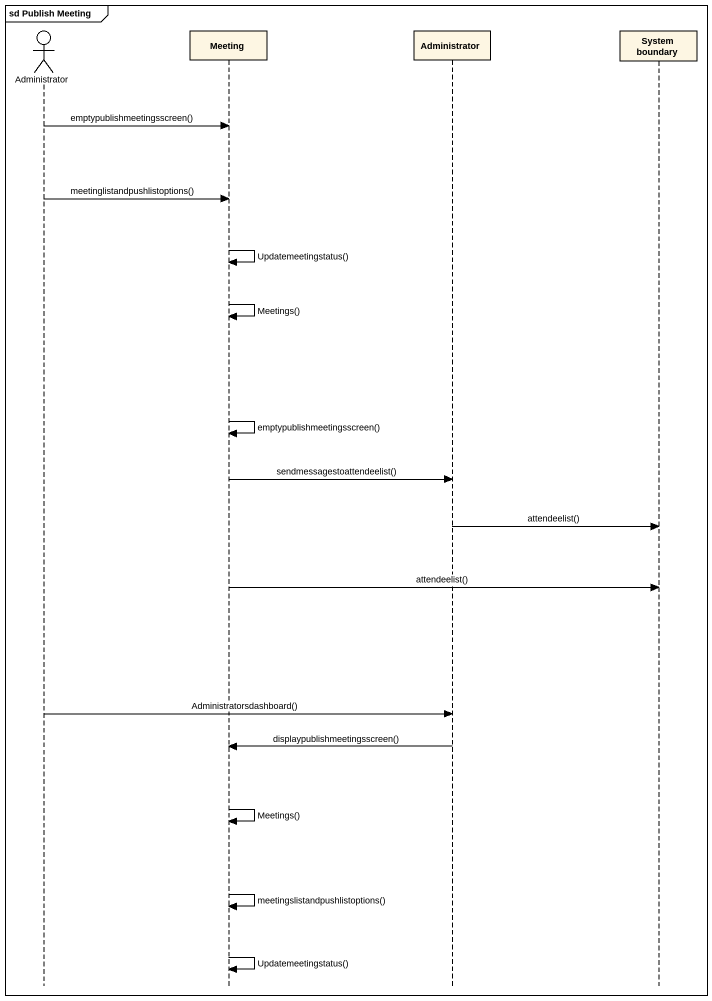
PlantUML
@startuml
mainframe sd Publish Meeting
hide footbox
actor Administrator
participant Meeting
participant "Administrator" as Administrator_2
participant "System boundary" as System_boundary

Administrator -> Meeting : emptypublishmeetingsscreen()
Administrator -> Meeting : meetinglistandpushlistoptions()
Meeting -> Meeting : Updatemeetingstatus()
Meeting -> Meeting : Meetings()
Meeting -> Meeting : emptypublishmeetingsscreen()
Meeting -> Administrator_2 : sendmessagestoattendeelist()
Administrator_2 -> System_boundary : attendeelist()
Meeting -> System_boundary : attendeelist()
Administrator -> Administrator_2 : Administratorsdashboard()
Administrator_2 -> Meeting : displaypublishmeetingsscreen()
Meeting -> Meeting : Meetings()
Meeting -> Meeting : meetingslistandpushlistoptions()
Meeting -> Meeting : Updatemeetingstatus()
@enduml
